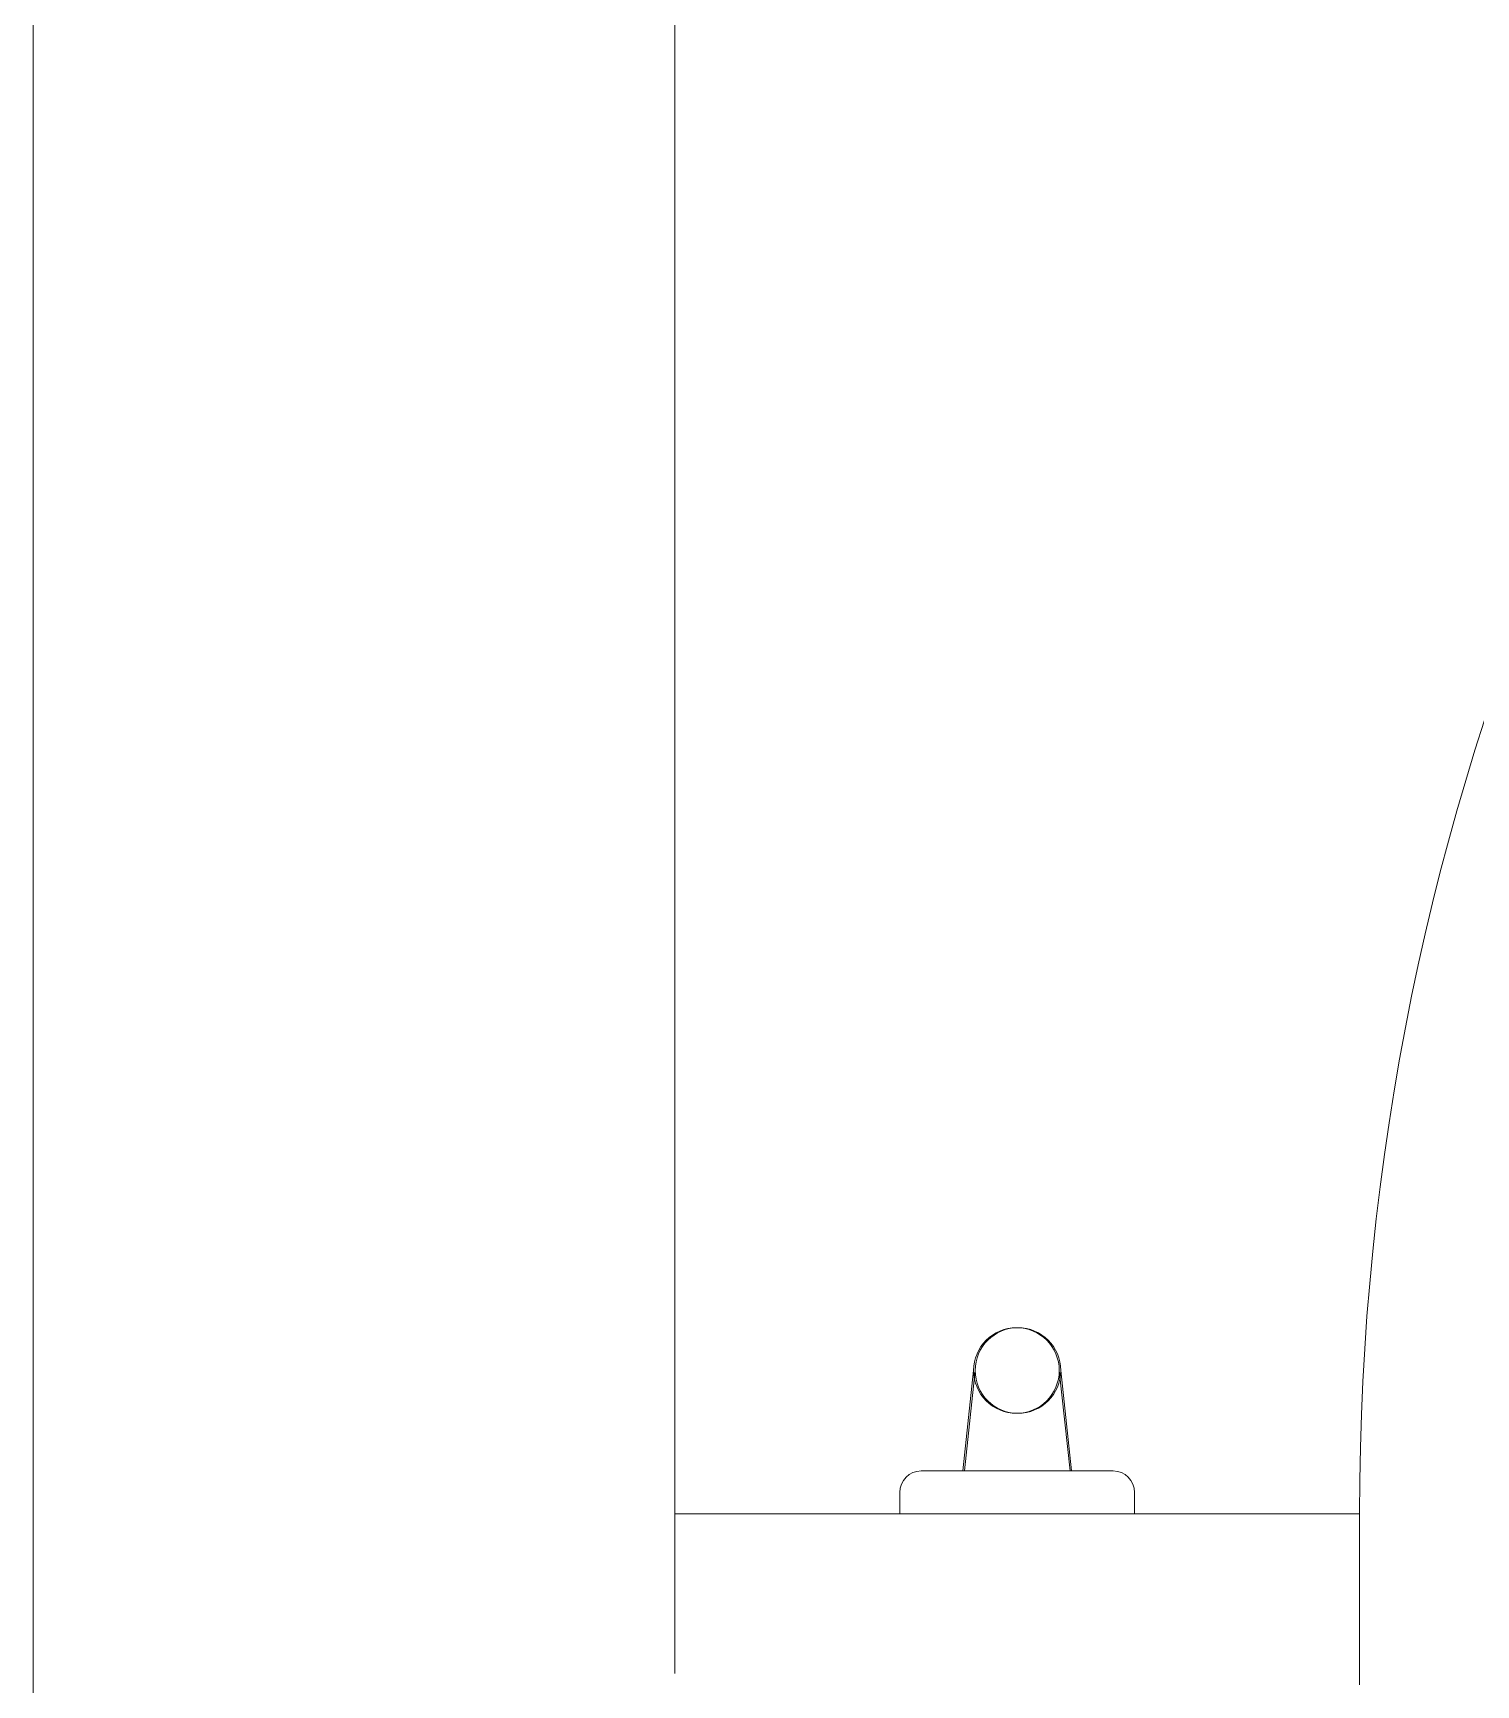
# Model space of a CAD drawing. Header units: millimetres. Extents: x 206 to 837, y 40 to 323.
# Drawn here: x 689.484 to 689.8212, y 262.1968 to 262.5828 of the extents above; entities that cross this region are included whole.
import ezdxf

# ---------------------------------------------------------------- set-up
doc = ezdxf.new("R2010")
doc.units = ezdxf.units.MM
doc.layers.add('I-ARQ', color=8, linetype='Continuous', lineweight=0)

msp = doc.modelspace()

# ---------------------------------------------------------------- linework, layer by layer
at = {"layer": 'I-ARQ'}
for p, q in [((689.48403, 263.42182), (689.48403, 254.14682)), ((689.63403, 263.42182), (689.63403, 262.1995)), ((689.70133, 262.24682), (689.70386, 262.27029)), ((689.70168, 262.24682), (689.70421, 262.27029)), ((689.72639, 262.24682), (689.72386, 262.27029)), ((689.72674, 262.24682), (689.72421, 262.27029)), ((689.73645, 262.24682), (689.69162, 262.24682)), ((689.69162, 262.24682), (689.73645, 262.24682)), ((689.68662, 262.23682), (689.68662, 262.24182)), ((689.68662, 262.23682), (689.68662, 262.24182)), ((689.74145, 262.23682), (689.74145, 262.24182)), ((689.74145, 262.23682), (689.74145, 262.24182)), ((689.79403, 262.23682), (689.63403, 262.23682)), ((689.74145, 262.23682), (689.68662, 262.23682)), ((689.68662, 262.23682), (689.74145, 262.23682)), ((689.79403, 262.23682), (689.79403, 262.19682))]:
    msp.add_line(p, q, dxfattribs=at)
for centre in [(689.71386, 262.27029), (689.71421, 262.27029)]:
    msp.add_circle(centre, 0.01, dxfattribs=at)
for centre, radius, start, end in [((690.39403, 262.23682), 0.6, 90, 180), ((689.69162, 262.24182), 0.005, 90, 180), ((689.69162, 262.24182), 0.005, 90, 180), ((689.73645, 262.24182), 0.005, 0, 90), ((689.73645, 262.24182), 0.005, 360, 90)]:
    msp.add_arc(centre, radius, start, end, dxfattribs=at)

doc.saveas('drawing.dxf')
